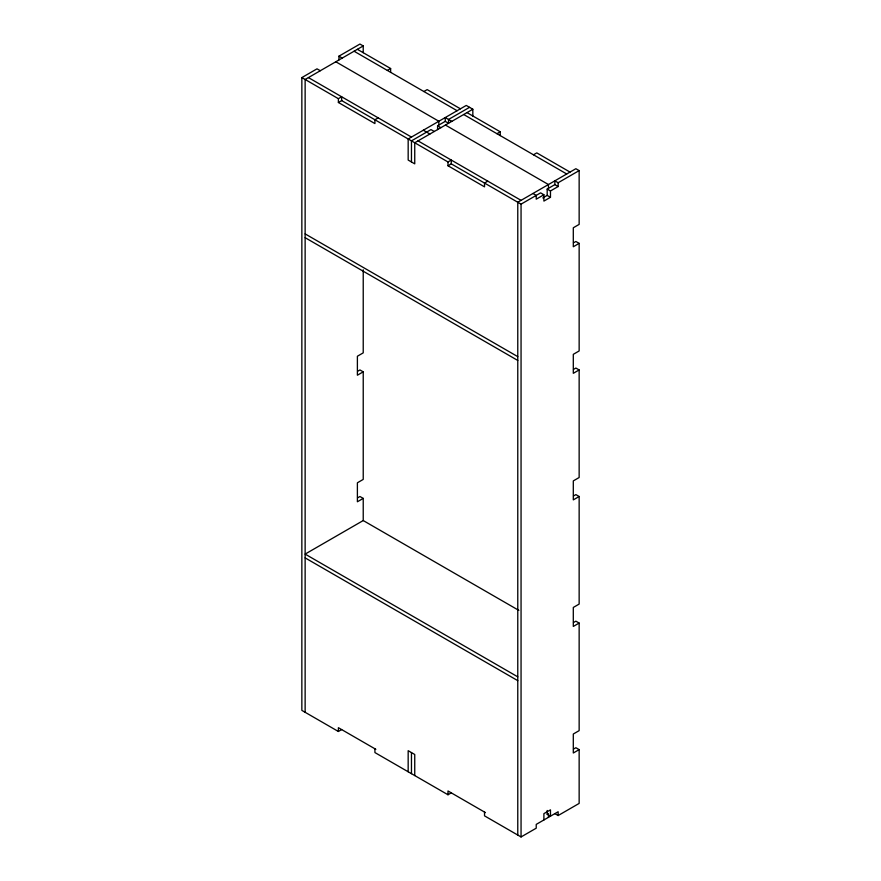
<?xml version="1.0" encoding="UTF-8"?>
<svg xmlns="http://www.w3.org/2000/svg" width="881" height="881" viewBox="0 0 881 881"><rect width="100%" height="100%" fill="white"/><g stroke="black" fill="none" stroke-linecap="round" stroke-linejoin="round"><path stroke-width="1.32" d="M341.663 729.589L338.381 731.483L301.853 710.394L301.853 77.583L317.017 68.839L320.299 70.733M338.932 59.974L338.932 56.175L359.944 44.05L363.225 45.944L363.225 52.673M363.225 45.944L305.134 79.488L305.134 712.288M338.381 98.683L341.663 96.789L341.674 100.577L338.381 102.482L338.381 98.683L301.853 77.583M387.343 70.414L390.635 68.52L390.635 72.319M378.202 117.878L374.921 119.772L374.921 123.571L338.381 102.482M423.882 91.514L427.164 89.609L460.411 108.803M437.582 129.584L437.582 125.785L445.246 121.358L445.246 117.558L451.821 121.358M469.54 107.328L448.539 119.453L448.539 123.252L445.246 121.358M472.833 109.233L414.742 142.766L414.742 163.855L408.167 160.067L408.167 138.967L466.258 105.434L472.833 109.233L472.833 116.061M341.674 100.577L447.989 161.961L451.27 160.067L451.281 163.855L521.056 204.15L540.604 192.862L543.896 194.756L543.896 201.088L550.471 197.289L550.471 190.968L558.147 186.53L558.147 182.741L579.147 170.606L579.147 224.402L573.3 227.772L573.3 246.757L579.147 243.376L579.147 350.957L573.3 354.327L573.3 373.313L579.147 369.943L579.147 477.513L573.3 480.894L573.3 499.879L579.147 496.499L579.147 604.08L573.3 607.45L573.3 626.435L579.147 623.065L579.147 730.635L573.3 734.016L573.3 753.002L579.147 749.621L579.147 803.417L558.147 815.542L554.854 813.648M496.95 133.692L500.232 131.798L500.232 135.597M447.989 161.961L447.989 165.76L451.281 163.855M487.799 181.167L484.528 183.05L484.528 186.849L447.989 165.76M533.479 154.792L536.771 152.887L570.018 172.081M542.795 197.928L547.178 195.395L547.178 189.063L554.854 184.636L558.147 186.53M543.896 194.756L536.221 199.194L536.221 195.395L532.928 193.49M573.52 242.837L575.866 241.482L579.147 243.376M357.598 371.297L359.944 369.943L363.225 371.837L363.225 479.418L357.389 482.788L357.389 501.774L363.225 498.404L363.225 520.55L518.843 610.39M363.225 371.837L357.389 375.218L357.389 356.232L363.225 352.863L363.225 269.795M573.52 369.392L575.866 368.049L579.147 369.943M357.598 497.853L359.944 496.51L363.225 498.404M363.225 520.55L305.134 554.094L517.775 676.85M573.52 495.959L575.866 494.604L579.147 496.499M573.52 622.515L575.866 621.16L579.147 623.065M374.921 748.784L374.921 752.572L447.989 794.761L451.27 792.867M573.52 749.07L575.866 747.727L579.147 749.621M547.178 810.476L547.178 814.275L548.445 813.537M484.528 812.062L484.528 815.861L521.056 836.95L536.221 828.195L536.221 824.396L558.147 811.742L558.147 815.542M579.147 170.606L575.866 168.712L517.775 202.245L517.775 835.056M357.389 49.325L390.635 68.52M466.985 112.603L500.232 131.798M354.085 51.23L457.118 110.709M463.692 114.508L566.725 173.986M338.932 56.175L342.224 58.08M558.147 182.741L554.854 180.836L554.854 184.636M335.815 61.769L438.848 121.259L438.848 125.058M445.423 125.058L548.445 184.536L548.445 188.336M437.582 125.785L440.863 127.679M547.178 189.063L550.471 190.968M547.178 195.395L550.471 197.289M434.289 131.478L430.996 129.584L411.46 140.872L411.46 161.961M423.332 130.212L429.906 134.011M308.416 77.594L411.46 137.073M418.023 140.872L521.056 200.35M305.134 233.894L517.775 356.651M305.134 237.683L517.775 360.45M305.134 557.882L517.775 680.65M547.178 814.275L550.471 816.169L550.471 809.848L543.896 813.637L543.896 819.969M375.846 749.324L338.381 727.684L338.381 731.483M485.442 812.601L447.989 790.962L447.989 794.761M548.445 814.804L548.445 817.337M521.056 204.15L521.056 836.95M414.742 775.566L414.742 754.477L408.167 750.678L408.167 771.767M411.46 752.572L411.46 773.672"/></g></svg>
